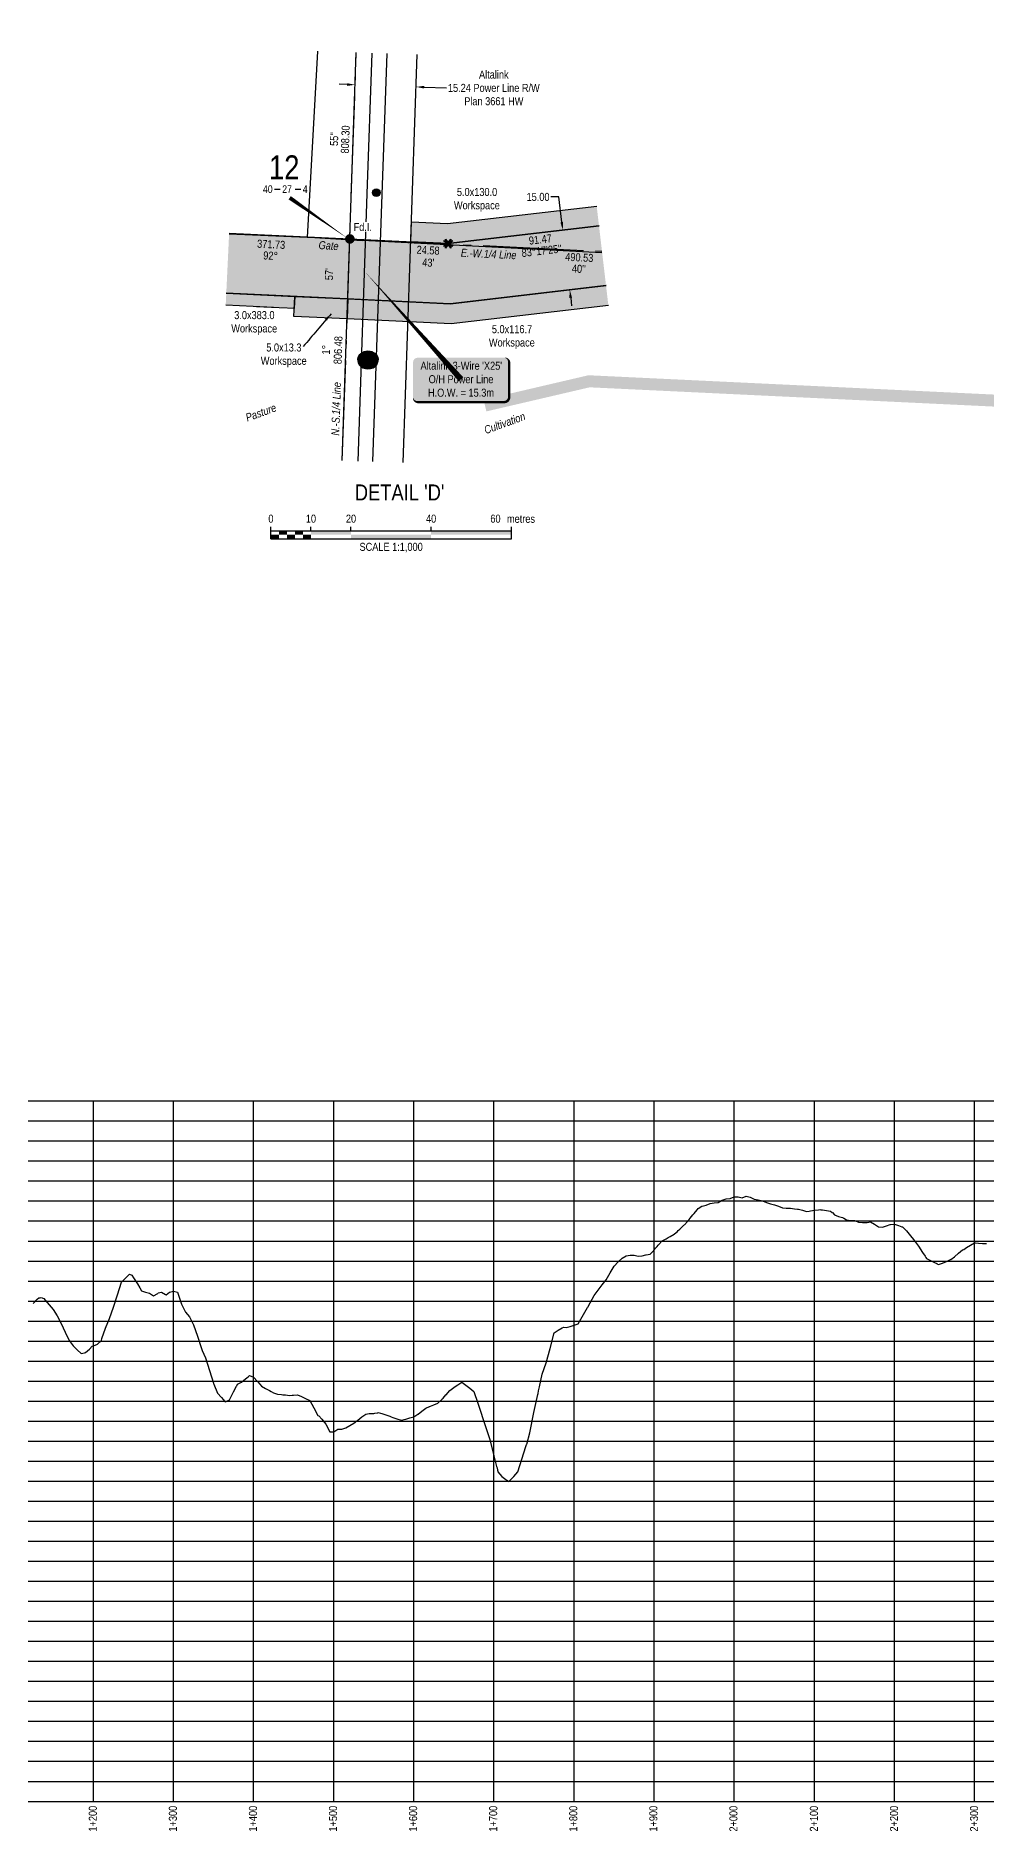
# Model space of a CAD drawing. Extents: x 309252 to 321570, y 5809412 to 5814891.
# Drawn here: x 315866 to 317052, y 5812245 to 5814487 of the extents above; entities that cross this region are included whole.
import ezdxf
from ezdxf.enums import TextEntityAlignment as Align

# ---------------------------------------------------------------- set-up
doc = ezdxf.new("R2010")
doc.units = 0
doc.header["$LTSCALE"] = 5
doc.header["$PDSIZE"] = 0.5
doc.linetypes.add('foc-QUARTERLINE', pattern=[33, 25, -3, 2, -3])
doc.layers.get('Defpoints').update_dxf_attribs({"color": 9})
for name, color, linetype in [('10', 1, 'Continuous'), ('9', 3, 'Continuous'), ('AS-FENCE', 48, 'foc-FENCE'), ('AS-POWER', 104, 'foc-POWER'), ('AS-POWER-EXISTING-PP', 72, 'Continuous'), ('AS-POWER-T', 104, 'Continuous'), ('DETAIL-T', 7, 'Continuous'), ('F-RW', 190, 'Continuous'), ('L-BD', 7, 'Continuous'), ('L-BD1', 253, 'Continuous'), ('L-MON', 1, 'Continuous'), ('L-QSEC', 8, 'foc-QUARTERLINE'), ('L-SECLBL', 7, 'Continuous'), ('P-CROSSINGS', 250, 'Continuous'), ('P-CROSSINGS-GRID', 8, 'Continuous'), ('P-PROPOSED', 10, 'Continuous'), ('P-PROPOSED-H', 21, 'Continuous'), ('P-TEMP-H', 41, 'Continuous'), ('P-TEMP_ACCESS ROAD', 46, 'Continuous'), ('P-TXT', 4, 'Continuous')]:
    doc.layers.add(name, color=color, linetype=linetype)
for name, color, linetype, lineweight in [('AS-GENERAL', 48, 'Continuous', 18), ('P-TEMP-T', 46, 'Continuous', 18), ('T-TEXT', 48, 'Continuous', 18)]:
    doc.layers.add(name, color=color, linetype=linetype, lineweight=lineweight)
doc.styles.add('80', font='ARIALN.TTF', dxfattribs={"height": 10})
doc.styles.add('80CG', font='ARIALN.TTF', dxfattribs={"height": 10})
doc.styles.add('80L', font='ARIALN.TTF', dxfattribs={"height": 10})
doc.styles.add('80LS', font='ARIALNI.TTF', dxfattribs={"height": 10})
doc.styles.add('Crossing', font='ARIALN.TTF', dxfattribs={"height": 10})
doc.styles.add('foc-LtypeFont', font='ARIALN.TTF', dxfattribs={"height": 7.35})
doc.styles.add('SIMPLEX', font='ARIALN.TTF')
doc.linetypes.add('foc-FENCE', pattern='A,10,-1,["X",foc-LtypeFont,S=0.2,R=0,X=-0.625,Y=-0.75],-1.24', length=12.24)
doc.linetypes.add('foc-POWER', pattern='A,6,-1,["P",foc-LtypeFont,S=0.2,R=0,X=-0.625,Y=-0.75],-1.24,4', length=12.24)
doc.dimstyles.new('Compass 5 000', dxfattribs={"dimscale": 5, "dimtxt": 9, "dimasz": 2, "dimexe": 0.2, "dimexo": 0.0625, "dimgap": 0.5, "dimtad": 0, "dimtih": 1, "dimtoh": 1, "dimzin": 0, "dimdsep": 46, "dimtxsty": '80CG', "dimcen": 0.1, "dimse1": 1, "dimse2": 1, "dimclrd": 256, "dimclrt": 256, "dimaunit": 1, "dimadec": 4, "dimazin": 0, "dimtfac": 0.06, "dimtofl": 0, "dimtmove": 0, "dimatfit": 1, "dimfxl": 0.2, "dimtolj": 1, "dimtzin": 0, "dimlwd": -1, "dimarcsym": 0})

# ---------------------------------------------------------------- blocks, each defined once
blk = doc.blocks.new('L-SECLBL')
at = {"layer": '9', "color": 7}
for p, q in [((-5.1, -27.8), (-12.3, -27.8)), ((20.7, -27.8), (13.5, -27.8))]:
    blk.add_line(p, q, dxfattribs=at)
at = {"layer": '10', "color": 2, "style": 'SIMPLEX'}
blk.add_attdef('SEC', text='', height=30, dxfattribs=at).set_placement((0, 0), align=Align.MIDDLE)
at = {"layer": '10', "color": 5, "style": '80L'}
blk.add_attdef('TWP', text='', height=9.5, dxfattribs=at).set_placement((-14.4, -27.4), align=Align.MIDDLE_RIGHT)
blk.add_attdef('RGE', text='', height=9.5, dxfattribs=at).set_placement((3.6, -27.4), align=Align.MIDDLE_CENTER)
blk.add_attdef('MER', text='', height=9.5, dxfattribs=at).set_placement((23.2, -27.4), align=Align.MIDDLE_LEFT)
blk = doc.blocks.new('POWERPOLE')
h = blk.add_hatch(color=255)
edge = h.paths.add_edge_path()
edge.add_arc((0, 0), 0.96, 0, 360)
at = {"linetype": 'Continuous'}
for p, q in [((0.68, -0.68), (-0.68, 0.68)), ((-0.68, -0.68), (0.68, 0.68))]:
    blk.add_line(p, q, dxfattribs=at)
blk.add_circle((0, 0), 0.96, dxfattribs=at)
blk = doc.blocks.new('fdia')
at = {"color": 255, "const_width": 1}
blk.add_lwpolyline([(-0.5, 0, 1), (0.5, 0, 1)], format="xyb", close=True, dxfattribs=at)
blk = doc.blocks.new('Fdiaa')
blk.add_blockref('fdia', (0, 0))
blk = doc.blocks.new('fdib')
at = {"color": 1, "const_width": 1.6}
blk.add_lwpolyline([(-0.4, 0, 1), (0.4, 0, 1)], format="xyb", close=True, dxfattribs=at)
at = {"color": 1}
blk.add_circle((0, 0), 0.8, dxfattribs=at)
blk = doc.blocks.new('Fdibb')
blk.add_blockref('fdib', (0, 0))
blk = doc.blocks.new('fdicc')
for name in ['Fdibb', 'Fdiaa']:
    blk.add_blockref(name, (0, 0))
blk = doc.blocks.new('FDI')
blk.add_blockref('fdicc', (0, 0))
blk = doc.blocks.new('*D460')
at = {"layer": 'Defpoints', "color": 0, "transparency": 16777216}
for p in [(316264.9, 5814427.2), (316341, 5814424.5), (316341, 5814423.6)]:
    blk.add_point(p, dxfattribs=at)
at = {"layer": 'F-RW', "transparency": 16777216}
for p, q in [((316254.8, 5814426.5), (316244.8, 5814426.9)), ((316351, 5814423.2), (316378.8, 5814422.3))]:
    blk.add_line(p, q, dxfattribs=at)
for points in [[(316254.9, 5814428.2), (316254.8, 5814424.9), (316264.8, 5814426.2)], [(316351, 5814424.9), (316350.9, 5814421.6), (316341, 5814423.6)]]:
    blk.add_solid(points, dxfattribs=at)
at = {"layer": 'F-RW', "transparency": 16777216, "insert": (316437.9, 5814422.3), "char_height": 10, "attachment_point": 5, "style": '80CG'}
blk.add_mtext('\\A1;Altalink\\P15.24 Power Line R/W\\PPlan 3661 HW', dxfattribs=at)
blk = doc.blocks.new('*U461')
h = blk.add_hatch(color=255)
edge = h.paths.add_edge_path()
edge.add_line((-54, -28.5), (54, -28.5))
edge.add_arc((54, -22.5), 6, 270, 360)
edge.add_line((60, -22.5), (60, 21))
edge.add_arc((54, 21), 6, 0, 90)
edge.add_line((54, 27), (-54, 27))
edge.add_arc((-54, 21), 6, 90, 180)
edge.add_line((-60, 21), (-60, -22.5))
edge.add_arc((-54, -22.5), 6, 180, 270)
at = {"color": 104, "flags": 128}
blk.add_lwpolyline([(-120.5, 135, 0, 7.5, 0), (0, 0, 0, 0, 0)], format="xyseb", dxfattribs=at)
blk.add_lwpolyline([(-54, -28.5, 3, 3, 0), (54, -28.5, 3, 3, 0.414214), (60, -22.5, 3, 3, 0), (60, 21, 3, 0, 0.414214), (54, 27, 0, 0, 0), (-54, 27, 0, 0, 0.414214), (-60, 21, 0, 0, 0), (-60, -22.5, 0, 3, 0.414214)], format="xyseb", close=True, dxfattribs=at)
at = {"color": 104, "style": '80'}
blk.add_attdef('ENTER_TEXT_001', (-26.8, -4.9), '', height=10, dxfattribs=at)
blk = doc.blocks.new('*U325')
at = {"color": 0}
for p, q in [((-150, 0), (-150, 15)), ((-150, 10), (150.2, 10)), ((-150, 0), (150.2, 0)), ((-100, 10), (-100, 15)), ((-50, 10), (-50, 15)), ((50, 10), (50, 15)), ((150.2, 0), (150.2, 15))]:
    blk.add_line(p, q, dxfattribs=at)
for points in [[(-150, 5), (-140, 5), (-150, 0), (-140, 0)], [(-140, 10), (-130, 10), (-140, 5), (-130, 5)], [(-130, 5), (-120, 5), (-130, 0), (-120, 0)], [(-120, 10), (-110, 10), (-120, 5), (-110, 5)], [(-110, 5), (-100, 5), (-110, 0), (-100, 0)], [(-100, 10), (-50, 10), (-100, 5), (-50, 5)], [(-50, 5), (50, 5), (-50, 0), (50, 0)], [(50, 10), (150.2, 10), (50, 5), (150.2, 5)]]:
    blk.add_solid(points, dxfattribs=at)
at = {"color": 0, "style": '80'}
blk.add_text('metres', height=10, dxfattribs=at).set_placement((162.2, 20), align=Align.CENTER)
at = {"color": 0, "char_height": 10, "style": '80'}
for s, insert, attachment_point in [('0', (-150, 30.2), 2), ('10', (-100, 30.2), 2), ('20', (-50, 30.2), 2), ('40', (50, 30.2), 2), ('60', (136.7, 30.2), 3), ('SCALE 1:1,000', (0.1, -5), 2)]:
    blk.add_mtext(s, dxfattribs=dict(at, insert=insert, attachment_point=attachment_point))
blk = doc.blocks.new('TEMP')
h = blk.add_hatch(color=255)
h.dxf.hatch_style = 1
h.paths.add_polyline_path([(0, 0.25), (-0.67, 1.15), (-0.67, 0.67), (-1.15, 0.67), (-0.25, 0), (-1.15, -0.67), (-0.67, -0.67), (-0.67, -1.15), (0, -0.25), (0.67, -1.15), (0.67, -0.67), (1.15, -0.67), (0.25, 0), (1.15, 0.67), (0.67, 0.67), (0.67, 1.15)])
h.paths.add_polyline_path([(0.57, 0.85), (0.57, 0.57), (0.85, 0.57), (0.08, 0), (0.85, -0.57), (0.57, -0.57), (0.57, -0.85), (0, -0.08), (-0.57, -0.85), (-0.57, -0.57), (-0.85, -0.57), (-0.08, 0), (-0.85, 0.57), (-0.57, 0.57), (-0.57, 0.85), (0, 0.08)], flags=16)
h = blk.add_hatch(color=1)
h.dxf.hatch_style = 1
h.paths.add_polyline_path([(0, 0.08), (-0.57, 0.85), (-0.57, 0.57), (-0.85, 0.57), (-0.08, 0), (-0.85, -0.57), (-0.57, -0.57), (-0.57, -0.85), (0, -0.08), (0.57, -0.85), (0.57, -0.57), (0.85, -0.57), (0.08, 0), (0.85, 0.57), (0.57, 0.57), (0.57, 0.85)])
at = {"color": 1}
for p, q in [((-0.08, 0), (0.08, 0)), ((0, 0.08), (0, -0.08))]:
    blk.add_line(p, q, dxfattribs=at)
at = {"color": 255, "flags": 128}
blk.add_lwpolyline([(-0.25, 0), (-1.15, 0.67), (-0.67, 0.67), (-0.67, 1.15), (0, 0.25), (0.67, 1.15), (0.67, 0.67), (1.15, 0.67), (0.25, 0), (1.15, -0.67), (0.67, -0.67), (0.67, -1.15), (0, -0.25), (-0.67, -1.15), (-0.67, -0.67), (-1.15, -0.67)], close=True, dxfattribs=at)
at = {"color": 1, "flags": 128}
blk.add_lwpolyline([(-0.08, 0), (-0.85, 0.57), (-0.57, 0.57), (-0.57, 0.85), (0, 0.08), (0.57, 0.85), (0.57, 0.57), (0.85, 0.57), (0.08, 0), (0.85, -0.57), (0.57, -0.57), (0.57, -0.85), (0, -0.08), (-0.57, -0.85), (-0.57, -0.57), (-0.85, -0.57)], close=True, dxfattribs=at)
blk = doc.blocks.new('*D494')
at = {"layer": 'Defpoints', "color": 0, "transparency": 16777216}
for p in [(316501.7, 5814242), (316523.9, 5814244.6), (316510.5, 5814167.5)]:
    blk.add_point(p, dxfattribs=at)
at = {"layer": 'P-TXT', "transparency": 16777216}
for p, q in [((316519.1, 5814286.1), (316509.1, 5814286.1)), ((316522.8, 5814254.6), (316519.1, 5814286.1)), ((316533.9, 5814160.2), (316535, 5814150.3))]:
    blk.add_line(p, q, dxfattribs=at)
for points in [[(316524.4, 5814254.8), (316521.1, 5814254.4), (316523.9, 5814244.6)], [(316535.5, 5814160.4), (316532.2, 5814160), (316532.7, 5814170.2)]]:
    blk.add_solid(points, dxfattribs=at)
at = {"layer": 'P-TXT', "transparency": 16777216, "insert": (316493.1, 5814286.1), "char_height": 10, "attachment_point": 5, "style": '80CG'}
blk.add_mtext('\\A1;15.00', dxfattribs=at)
blk = doc.blocks.new('xing2')
h = blk.add_hatch(color=50)
h.dxf.hatch_style = 1
edge = h.paths.add_edge_path()
edge.add_ellipse((0, 0), major_axis=(-12.5, 0), ratio=0.816297, start_angle=0, end_angle=360)
h = blk.add_hatch(color=250)
h.dxf.hatch_style = 1
edge = h.paths.add_edge_path()
edge.add_ellipse((0, -2), major_axis=(-12.5, 0), ratio=0.816297, start_angle=0, end_angle=180)
edge.add_line((12.5, -2), (12.5, 0))
edge.add_ellipse((0, 0), major_axis=(-12.5, 0), ratio=0.816297, start_angle=0, end_angle=180, ccw=False)
edge.add_line((-12.5, 0), (-12.5, -2))
at = {"color": 250}
blk.add_ellipse((0, 0), major_axis=(-12.5, 0), ratio=0.816297, dxfattribs=at)
blk.add_ellipse((0, -2), major_axis=(-12.5, 0), ratio=0.816297, start_param=0, end_param=3.141593, dxfattribs=at)
at = {"color": 250, "style": 'Crossing'}
blk.add_attdef('CROSSING', text='', height=9, dxfattribs=at).set_placement((0.1, 0), align=Align.MIDDLE_CENTER)
at = {"color": 250, "style": 'Crossing', "flags": 1}
for tag, p in [('DESCRIPTION', (0.1, -25.8)), ('OWNER', (0.1, -12.5)), ('LOCATION', (0.1, -39.3)), ('DWG_REF', (0.1, -52.8))]:
    blk.add_attdef(tag, text='', height=9, dxfattribs=at).set_placement(p, align=Align.MIDDLE_CENTER)

msp = doc.modelspace()

# ---------------------------------------------------------------- hatches: boundary and pattern name
at = {"layer": 'P-PROPOSED-H'}
h = msp.add_hatch(color=256, dxfattribs=at)
h.dxf.hatch_style = 1
h.paths.add_polyline_path([(316577.962, 5814175.482), (316569.199, 5814249.962), (316380.837, 5814227.8), (316258.205, 5814233.642), (316107.546, 5814240.823), (316103.976, 5814165.914), (316254.635, 5814158.734), (316383.452, 5814152.598)])
at = {"layer": 'P-TEMP-H'}
h = msp.add_hatch(color=256, dxfattribs=at)
h.dxf.hatch_style = 1
h.paths.add_polyline_path([(316569.199, 5814249.962), (316566.278, 5814274.788), (316380.212, 5814252.897), (316335.287, 5814255.038), (316334.43, 5814230.052), (316381.084, 5814227.829)])
h = msp.add_hatch(color=256, dxfattribs=at)
h.dxf.hatch_style = 1
h.paths.add_polyline_path([(316188.693, 5814146.903), (316103.265, 5814150.973), (316103.979, 5814165.955), (316189.407, 5814161.884), (316188.693, 5814146.903)])
h = msp.add_hatch(color=256, dxfattribs=at)
h.dxf.hatch_style = 1
h.paths.add_polyline_path([(316188.217, 5814136.915), (316189.404, 5814161.884), (316255.744, 5814158.723), (316254.887, 5814133.738)])
h = msp.add_hatch(color=256, dxfattribs=at)
h.dxf.hatch_style = 1
h.paths.add_polyline_path([(316580.883, 5814150.656), (316577.962, 5814175.482), (316383.698, 5814152.627), (316255.744, 5814158.723), (316254.887, 5814133.738), (316384.57, 5814127.559)])
h = msp.add_hatch(color=256, dxfattribs=at)
h.dxf.hatch_style = 1
h.paths.add_polyline_path([(318335.937, 5813963.55), (316557.43, 5814048.292), (316428.612, 5814018.196), (316425.199, 5814032.801), (316556.055, 5814063.373), (318336.651, 5813978.532)])
h.paths.add_polyline_path([(315695.01, 5813979.27), (315697.389, 5814029.209), (315584.862, 5814034.571), (315438.989, 5814087.286), (315427.83, 5814038.159), (315574.956, 5813984.991)])

# ---------------------------------------------------------------- linework, layer by layer
at = {"color": 3, "flags": 128}
msp.add_lwpolyline([(315863.058, 5812903.949), (315867.786, 5812909.028), (315868.058, 5812909.321), (315870.206, 5812910.923), (315871.54, 5812911.053), (315873.058, 5812911.201), (315876.15, 5812910.217), (315878.058, 5812907.962), (315883.058, 5812902.053), (315888.058, 5812896.178), (315893.058, 5812888.3), (315898.058, 5812878.85), (315903.058, 5812867.804), (315908.058, 5812857.702), (315913.058, 5812850.889), (315918.058, 5812846.039), (315923.058, 5812841.356), (315926.885, 5812842.151), (315928.058, 5812842.394), (315933.058, 5812846.54), (315933.206, 5812846.671), (315936.691, 5812850.455), (315938.058, 5812851.027), (315943.058, 5812853.116), (315948.058, 5812857.698), (315948.734, 5812859.867), (315953.058, 5812872.968), (315958.058, 5812885.071), (315963.058, 5812899.257), (315968.058, 5812914.721), (315973.058, 5812930.372), (315978.058, 5812935.425), (315983.058, 5812940.527), (315985.984, 5812939.058), (315988.058, 5812935.99), (315993.058, 5812928.182), (315996.207, 5812923.252), (315998.058, 5812919.787), (316001.842, 5812918.184), (316003.058, 5812917.874), (316008.058, 5812916.601), (316013.058, 5812913.279), (316018.424, 5812916.371), (316019.105, 5812916.991), (316023.058, 5812917.745), (316028.058, 5812915.206), (316028.955, 5812914.751), (316033.058, 5812918.001), (316038.058, 5812919.31), (316039.801, 5812918.889), (316043.058, 5812918.103), (316048.058, 5812902.994), (316053.058, 5812892.903), (316058.058, 5812887.311), (316063.058, 5812877.232), (316068.058, 5812862.903), (316073.058, 5812847.593), (316073.852, 5812845.164), (316078.058, 5812835.759), (316083.058, 5812820.013), (316087.924, 5812804.138), (316088.058, 5812803.7), (316088.27, 5812803.008), (316093.058, 5812791.692), (316098.058, 5812786.225), (316102.364, 5812781.518), (316102.689, 5812781.163), (316103.058, 5812780.759), (316108.058, 5812783.467), (316113.058, 5812793.219), (316116.808, 5812800.533), (316117.107, 5812801.116), (316118.058, 5812802.971), (316123.058, 5812805.521), (316128.058, 5812809.691), (316131.26, 5812812.361), (316131.526, 5812812.583), (316133.058, 5812813.862), (316138.058, 5812811.815), (316143.058, 5812806.19), (316145.72, 5812803.196), (316145.944, 5812802.944), (316148.058, 5812800.565), (316153.058, 5812797.565), (316158.058, 5812794.941), (316160.195, 5812793.819), (316163.058, 5812792.316), (316168.058, 5812790.302), (316173.058, 5812789.896), (316174.632, 5812789.768), (316178.058, 5812789.489), (316183.058, 5812789.008), (316186.169, 5812789.235), (316188.058, 5812789.373), (316193.058, 5812789.738), (316198.058, 5812787.598), (316203.058, 5812785.056), (316208.058, 5812782.513), (316213.058, 5812773.41), (316218.121, 5812763.996), (316219.41, 5812763.575), (316223.058, 5812759.204), (316228.058, 5812753.215), (316233.058, 5812743.274), (316238.058, 5812743.568), (316243.058, 5812746.603), (316248.058, 5812746.63), (316253.058, 5812748.551), (316258.058, 5812751.237), (316263.058, 5812754.252), (316266.75, 5812757.067), (316268.058, 5812758.114), (316273.058, 5812762.111), (316278.058, 5812765.504), (316282.231, 5812766.182), (316283.058, 5812766.234), (316288.058, 5812766.547), (316289.468, 5812766.635), (316293.058, 5812767.345), (316293.662, 5812767.56), (316296.398, 5812766.814), (316298.058, 5812766.254), (316303.058, 5812764.568), (316308.058, 5812762.854), (316309.87, 5812762.197), (316312.035, 5812761.411), (316313.058, 5812761.04), (316318.058, 5812759.226), (316323.058, 5812757.831), (316325.913, 5812758.851), (316327.672, 5812759.315), (316328.058, 5812759.418), (316333.058, 5812760.739), (316338.058, 5812762.061), (316341.855, 5812764.536), (316343.058, 5812765.432), (316343.309, 5812765.619), (316348.058, 5812769.154), (316353.058, 5812772.883), (316357.728, 5812775.039), (316358.058, 5812775.172), (316358.946, 5812775.528), (316363.058, 5812777.176), (316368.058, 5812779.18), (316373.058, 5812784.034), (316373.554, 5812784.578), (316374.583, 5812785.709), (316378.058, 5812789.529), (316378.366, 5812789.867), (316383.058, 5812795.025), (316388.058, 5812799.031), (316390.983, 5812800.888), (316393.058, 5812802.206), (316393.176, 5812802.281), (316398.058, 5812805.382), (316403.058, 5812801.873), (316408.058, 5812797.795), (316413.058, 5812793.717), (316418.058, 5812779.255), (316423.03, 5812764.064), (316423.058, 5812763.976), (316428.058, 5812748.697), (316433.058, 5812733.675), (316438.058, 5812713.615), (316438.075, 5812713.549), (316439.749, 5812706.831), (316441.406, 5812700.183), (316441.882, 5812698.274), (316442.592, 5812695.426), (316442.919, 5812694.113), (316443.058, 5812693.555), (316448.058, 5812687.648), (316453.058, 5812683.996), (316454.336, 5812683.063), (316454.483, 5812682.956), (316454.621, 5812682.855), (316454.752, 5812682.759), (316456.605, 5812681.406), (316458.058, 5812682.804), (316463.058, 5812687.613), (316468.058, 5812693.543), (316473.058, 5812709.093), (316478.058, 5812725.037), (316478.831, 5812727.502), (316479.005, 5812728.056), (316483.058, 5812741.995), (316488.058, 5812767.395), (316492.754, 5812789.912), (316493.058, 5812791.373), (316493.741, 5812794.647), (316494.772, 5812799.703), (316498.058, 5812815.33), (316503.058, 5812829.641), (316508.058, 5812847.747), (316513.058, 5812867.143), (316518.058, 5812870.438), (316523.058, 5812873.256), (316525.427, 5812874.123), (316528.058, 5812873.798), (316533.058, 5812875.092), (316538.058, 5812876.587), (316543.058, 5812878.2), (316548.058, 5812887.041), (316553.058, 5812895.902), (316554.716, 5812898.774), (316555.054, 5812899.359), (316558.058, 5812904.564), (316563.058, 5812913.918), (316568.058, 5812920.432), (316573.058, 5812926.946), (316578.058, 5812933.514), (316583.058, 5812941.909), (316588.058, 5812950.545), (316593.058, 5812955.994), (316598.058, 5812960.192), (316603.058, 5812963.355), (316608.058, 5812964.15), (316613.058, 5812964.209), (316618.058, 5812962.858), (316623.058, 5812963.237), (316627.66, 5812964.377), (316628.058, 5812964.476), (316633.058, 5812965.564), (316637.536, 5812970.056), (316638.383, 5812971.362), (316639.816, 5812972.918), (316641.634, 5812974.893), (316643.058, 5812976.44), (316643.582, 5812977.009), (316648.058, 5812981.871), (316653.058, 5812984.662), (316655.595, 5812986.107), (316658.058, 5812987.511), (316663.058, 5812990.421), (316663.507, 5812990.739), (316666.567, 5812993.431), (316668.058, 5812994.866), (316669.884, 5812996.623), (316673.058, 5812999.678), (316673.49, 5813000.093), (316677.426, 5813003.88), (316678.058, 5813004.489), (316681.737, 5813008.605), (316683.058, 5813010.212), (316686.482, 5813014.376), (316688.058, 5813016.293), (316691.729, 5813020.799), (316693.058, 5813022.637), (316697.561, 5813025.312), (316698.058, 5813025.435), (316703.058, 5813026.668), (316708.058, 5813028.498), (316713.058, 5813029.504), (316718.058, 5813029.919), (316723.058, 5813033.009), (316728.058, 5813034.694), (316733.058, 5813035.084), (316738.058, 5813036.979), (316743.058, 5813036.868), (316748.058, 5813035.803), (316753.058, 5813037.842), (316758.058, 5813036.677), (316763.058, 5813034.152), (316768.058, 5813033.47), (316773.058, 5813031.96), (316778.058, 5813030.112), (316783.058, 5813028.471), (316788.058, 5813026.933), (316793.058, 5813025.37), (316798.058, 5813023.378), (316802.652, 5813022.979), (316803.058, 5813022.986), (316808.058, 5813022.875), (316813.058, 5813022.122), (316816.945, 5813021.612), (316817.113, 5813021.591), (316818.058, 5813021.474), (316823.058, 5813020.476), (316828.058, 5813018.748), (316831.415, 5813018.933), (316831.574, 5813018.972), (316833.058, 5813019.332), (316838.058, 5813020.291), (316843.058, 5813020.95), (316845.886, 5813020.987), (316846.035, 5813020.978), (316848.058, 5813020.866), (316853.058, 5813020.154), (316858.058, 5813019.114), (316860.358, 5813017.542), (316860.496, 5813017.398), (316863.058, 5813014.707), (316868.058, 5813012.352), (316873.058, 5813011.33), (316874.831, 5813010.559), (316874.957, 5813010.469), (316878.058, 5813008.26), (316883.058, 5813007.466), (316888.058, 5813007.37), (316889.304, 5813007.188), (316889.417, 5813007.128), (316893.058, 5813005.209), (316898.058, 5813005.041), (316903.058, 5813005.108), (316903.778, 5813005.118), (316903.878, 5813005.119), (316908.058, 5813005.887), (316913.058, 5813002.799), (316918.058, 5812999.711), (316918.253, 5812999.591), (316918.339, 5812999.537), (316923.058, 5812999.126), (316928.058, 5813000.79), (316932.728, 5813002.344), (316932.8, 5813002.368), (316933.058, 5813002.454), (316938.058, 5813002.699), (316943.058, 5813001.073), (316947.205, 5812999.725), (316947.261, 5812999.706), (316948.058, 5812999.447), (316953.058, 5812994.593), (316958.058, 5812988.233), (316961.683, 5812983.622), (316961.722, 5812983.573), (316963.058, 5812981.873), (316968.058, 5812975.327), (316973.058, 5812967.675), (316976.163, 5812962.924), (316976.183, 5812962.893), (316977.168, 5812961.386), (316978.058, 5812960.023), (316983.058, 5812957.647), (316988.058, 5812955.001), (316990.66, 5812953.624), (316990.913, 5812953.49), (316993.058, 5812952.354), (316998.058, 5812954.008), (317003.058, 5812956.294), (317008.058, 5812958.58), (317008.201, 5812958.646), (317013.058, 5812962.224), (317018.058, 5812966.454), (317023.058, 5812970.798), (317024.358, 5812971.337), (317028.058, 5812973.59), (317033.058, 5812976.634), (317038.058, 5812979.478), (317039.218, 5812979.362), (317043.058, 5812979.133), (317048.058, 5812978.836), (317052.931, 5812978.743)], dxfattribs=at)
at = {"layer": 'AS-FENCE', "flags": 128}
for points in [[(316217.822, 5814468.198), (316204.88, 5814235.622)], [(316217.93, 5814235.142), (316204.88, 5814235.622), (316107.494, 5814239.716)], [(316572.842, 5814216.483), (316273.92, 5814231.592)]]:
    msp.add_lwpolyline(points, dxfattribs=at)
at = {"layer": 'AS-GENERAL', "const_width": 1.5, "flags": 128}
msp.add_lwpolyline([(316273.92, 5814231.592), (316217.93, 5814235.142)], dxfattribs=at)
at = {"layer": 'AS-POWER', "flags": 128}
for points in [[(316268.504, 5813956.251), (316279.815, 5814289.882), (316286.03, 5814465.856)], [(316287.044, 5813955.614), (316298.5, 5814289.357), (316304.656, 5814465.216)]]:
    msp.add_lwpolyline(points, dxfattribs=at)
at = {"layer": 'F-RW'}
for p, q in [((316248.702, 5813956.931), (316266.203, 5814466.537)), ((316324.85, 5813954.316), (316342.351, 5814463.922))]:
    msp.add_line(p, q, dxfattribs=at)
at = {"layer": 'L-QSEC'}
msp.add_line((316248.702, 5813956.931), (316266.203, 5814466.537), dxfattribs=at)
at = {"layer": 'L-QSEC', "flags": 128}
for points in [[(316107.527, 5814240.425), (316259.975, 5814233.137)], [(316259.975, 5814233.137), (316572.927, 5814218.273)]]:
    msp.add_lwpolyline(points, dxfattribs=at)
at = {"layer": 'L-SECLBL', "flags": 128}
msp.add_lwpolyline([(316256.559, 5814233.541, 0, 5, 0), (316183.144, 5814285.111, 0, 0, 0)], format="xyseb", dxfattribs=at)
at = {"layer": 'P-CROSSINGS-GRID', "color": 8}
for p, q in [((314738.058, 5813156.829), (321538.058, 5813156.829)), ((315938.058, 5812281.829), (315938.058, 5813156.829)), ((316038.058, 5812281.829), (316038.058, 5813156.829)), ((316138.058, 5812281.829), (316138.058, 5813156.829)), ((316238.058, 5812281.829), (316238.058, 5813156.829)), ((316338.058, 5812281.829), (316338.058, 5813156.829)), ((316438.058, 5812281.829), (316438.058, 5813156.829)), ((316538.058, 5812281.829), (316538.058, 5813156.829)), ((316638.058, 5812281.829), (316638.058, 5813156.829)), ((316738.058, 5812281.829), (316738.058, 5813156.829)), ((316838.058, 5812281.829), (316838.058, 5813156.829)), ((316938.058, 5812281.829), (316938.058, 5813156.829)), ((317038.058, 5812281.829), (317038.058, 5813156.829)), ((314738.058, 5813131.829), (321538.058, 5813131.829)), ((314738.058, 5813106.829), (321538.058, 5813106.829)), ((314738.058, 5813081.829), (321538.058, 5813081.829)), ((314738.058, 5813056.829), (321538.058, 5813056.829)), ((314738.058, 5813031.829), (321538.058, 5813031.829)), ((314738.058, 5813006.829), (321538.058, 5813006.829)), ((314738.058, 5812981.829), (321538.058, 5812981.829)), ((314738.058, 5812956.829), (321538.058, 5812956.829)), ((314738.058, 5812931.829), (321538.058, 5812931.829)), ((314738.058, 5812906.829), (321538.058, 5812906.829)), ((314738.058, 5812881.829), (321538.058, 5812881.829)), ((314738.058, 5812856.829), (321538.058, 5812856.829)), ((314738.058, 5812831.829), (321538.058, 5812831.829)), ((314738.058, 5812806.829), (321538.058, 5812806.829)), ((314738.058, 5812781.829), (321538.058, 5812781.829)), ((314738.058, 5812756.829), (321538.058, 5812756.829)), ((314738.058, 5812731.829), (321538.058, 5812731.829)), ((314738.058, 5812706.829), (321538.058, 5812706.829)), ((314738.058, 5812681.829), (321538.058, 5812681.829)), ((314738.058, 5812656.829), (321538.058, 5812656.829)), ((314738.058, 5812631.829), (321538.058, 5812631.829)), ((314738.058, 5812606.829), (321538.058, 5812606.829)), ((314738.058, 5812581.829), (321538.058, 5812581.829)), ((314738.058, 5812556.829), (321538.058, 5812556.829)), ((314738.058, 5812531.829), (321538.058, 5812531.829)), ((314738.058, 5812506.829), (321538.058, 5812506.829)), ((314738.058, 5812481.829), (321538.058, 5812481.829)), ((314738.058, 5812456.829), (321538.058, 5812456.829)), ((314738.058, 5812431.829), (321538.058, 5812431.829)), ((314738.058, 5812406.829), (321538.058, 5812406.829)), ((314738.058, 5812381.829), (321538.058, 5812381.829)), ((314738.058, 5812356.829), (321538.058, 5812356.829)), ((314738.058, 5812331.829), (321538.058, 5812331.829)), ((314738.058, 5812306.829), (321538.058, 5812306.829)), ((314738.058, 5812281.829), (321538.058, 5812281.829))]:
    msp.add_line(p, q, dxfattribs=at)
at = {"layer": 'P-TEMP_ACCESS ROAD'}
msp.add_lwpolyline([(316188.217, 5814136.915), (316189.404, 5814161.884), (316255.744, 5814158.723), (316254.887, 5814133.738), (316188.217, 5814136.915)], dxfattribs=at)

# ---------------------------------------------------------------- block references
at = {"layer": 'AS-POWER-EXISTING-PP', "xscale": 4.999542700000031, "yscale": 4.999542700000031, "zscale": 4.999542700000031}
msp.add_blockref('POWERPOLE', (316291.208, 5814291.336), dxfattribs=at)
at = {"layer": 'L-MON', "color": 3, "xscale": 4.999542700000003, "yscale": 4.999542700000003, "zscale": 4.999542700000003}
msp.add_blockref('TEMP', (316380.837, 5814227.8), dxfattribs=at)
at = {"layer": 'L-SECLBL'}
msp.add_blockref('L-SECLBL', (316176.256, 5814323.298), dxfattribs=at).add_auto_attribs({'SEC': '12', 'TWP': '40', 'RGE': '27', 'MER': '4'})
at = {"layer": 'L-SECLBL', "xscale": 0.99990854, "yscale": 0.99990854, "zscale": 0.99990854}
msp.add_blockref('*U325', (316309.639, 5813859.031), dxfattribs=at)
at = {"layer": 'P-CROSSINGS'}
msp.add_blockref('xing2', (316280.859, 5814083.486), dxfattribs=at).add_auto_attribs({'CROSSING': 'X25'})

# ---------------------------------------------------------------- texts
at = {"style": '80'}
for s, p in [('1+200', (315937.352, 5812276.25)), ('1+300', (316037.3, 5812276.25)), ('1+400', (316137.249, 5812276.25)), ('1+500', (316237.197, 5812276.25)), ('1+600', (316337.146, 5812276.25)), ('1+700', (316437.094, 5812276.25)), ('1+800', (316537.042, 5812276.25)), ('1+900', (316636.991, 5812276.25)), ('2+000', (316736.939, 5812276.25)), ('2+100', (316837.404, 5812276.25)), ('2+200', (316937.352, 5812276.25)), ('2+300', (317037.3, 5812276.25))]:
    msp.add_text(s, height=9.9948, rotation=90, dxfattribs=at).set_placement(p, align=Align.MIDDLE_RIGHT)
at = {"layer": 'DETAIL-T', "color": 3, "insert": (316320.298, 5813916.974), "char_height": 19.9982, "width": 223.83755, "attachment_point": 5, "style": '80CG'}
msp.add_mtext("DETAIL 'D'", dxfattribs=at)
at = {"layer": 'L-BD', "style": '80L'}
for s, rotation, p in [("55''", 88.0331, (316238.728, 5814358.412)), ('808.30', 88.0331, (316252.469, 5814357.941)), ('371.73', 357.2839, (316160.008, 5814227.003)), ('92°', 357.2839, (316159.333, 5814212.77)), ('24.58', 357.2839, (316355.906, 5814219.588)), ("43'", 357.2839, (316356.065, 5814204.151)), ('490.53', 357.2839, (316544.619, 5814210.633)), ("57'", 88.0331, (316232.32, 5814189.63)), ("40''", 357.2839, (316543.943, 5814196.401)), ('1°', 88.0331, (316228.44, 5814095.256)), ('806.48', 88.0331, (316243.43, 5814094.741))]:
    msp.add_text(s, height=9.9991, rotation=rotation, dxfattribs=at).set_placement(p, align=Align.MIDDLE)
at = {"layer": 'L-BD1', "insert": (316470.05, 5814235.054), "char_height": 9.99909, "width": 49.93172, "attachment_point": 1, "rotation": 6.7102, "line_spacing_factor": 0.855, "style": '80L', "bg_fill": 1, "box_fill_scale": 1.15, "bg_fill_color": 21, "bg_fill_transparency": 0}
msp.add_mtext("\\pi11.134;91.47\\P\\pi0.27849;83°17'25'' ", dxfattribs=at)
at = {"layer": 'L-QSEC', "char_height": 9.99909, "attachment_point": 1, "style": '80L'}
for s, width, insert, rotation in [('{\\fArial Narrow|b0|i1|c0|p34;E.-W.1/4 Line}', 69.22005, (316397.059, 5814221.583), 357.280691), ('\\pi0.32928;{\\fArial Narrow|b0|i1|c0|p34;N.-S.1/4 Line}', 66.67572, (316234.928, 5813987.908), 88.033118)]:
    msp.add_mtext_dynamic_manual_height_columns(s, width=width, gutter_width=50, heights=[0], dxfattribs=dict(at, insert=insert, rotation=rotation))
at = {"layer": 'T-TEXT', "style": '80LS'}
for s, height, p in [('Pasture', 9.9991, (316147.187, 5814016.765)), ('Cultivation', 9.99909, (316451.435, 5814003.658))]:
    msp.add_text(s, height=height, rotation=20, dxfattribs=at).set_placement(p, align=Align.MIDDLE_CENTER)
at = {"layer": 'T-TEXT', "insert": (316219.628, 5814231.161), "char_height": 9.99909, "attachment_point": 1, "rotation": 356.372064, "style": '80L'}
msp.add_mtext_dynamic_manual_height_columns('{\\fArial Narrow|b0|i1|c0|p34;Gate}', width=24.65662, gutter_width=50, heights=[0], dxfattribs=at)

# ---------------------------------------------------------------- dimensions: what is measured, and where the dimension line sits
at = {"layer": 'F-RW'}
dim = msp.add_linear_dim(base=(316340.966, 5814423.592), p1=(316264.85, 5814427.161), p2=(316340.999, 5814424.55), angle=358.03548, text='Altalink\\P15.24 Power Line R/W\\PPlan 3661 HW', dimstyle='Compass 5 000', dxfattribs=at)
dim.commit()
dim.dimension.update_dxf_attribs({"geometry": '*D460', "text_midpoint": (316437.901, 5814422.296), "dimtype": 161})
at = {"layer": 'P-TXT', "color": 6}
dim = msp.add_linear_dim(base=(316523.948, 5814244.638), p1=(316510.504, 5814167.546), p2=(316501.741, 5814242.025), angle=96.710172, text='15.00', dimstyle='Compass 5 000', dxfattribs=at)
dim.commit()
dim.dimension.update_dxf_attribs({"geometry": '*D494', "text_midpoint": (316493.126, 5814286.15), "dimtype": 161})

# ---------------------------------------------------------------- next in the draw order: texts
at = {"layer": 'L-MON', "insert": (316261.822, 5814253.62), "char_height": 9.99909, "attachment_point": 1, "style": '80L', "bg_fill": 3, "box_fill_scale": 1.1, "bg_fill_color": 256, "bg_fill_transparency": 0}
msp.add_mtext_dynamic_manual_height_columns('\\pi1.0637;Fd.I.', width=22.04407, gutter_width=50, heights=[0], dxfattribs=at)
at = {"layer": 'P-TEMP-T', "char_height": 9.99909, "attachment_point": 1, "style": '80L', "bg_fill": 2}
for s, width, gutter_width, insert in [('\\pi3.8032;5.0x130.0\\P\\pi0.13364;Workspace', 56.90602, 250, (316388.009, 5814297.368)), ('\\pi3.8005;3.0x383.0\\P\\pi0.13104;Workspace', 56.90082, 50, (316110.098, 5814143.519)), ('\\pi3.7903;5.0x116.7\\P\\pi0.13104;Workspace', 56.90082, 250, (316431.643, 5814125.927))]:
    msp.add_mtext_dynamic_manual_height_columns(s, width=width, gutter_width=gutter_width, heights=[0], dxfattribs=dict(at, insert=insert))

# ---------------------------------------------------------------- next in the draw order: linework, layer by layer
at = {"layer": 'P-PROPOSED'}
for points in [[(316107.546, 5814240.823), (316258.205, 5814233.642), (316380.837, 5814227.8), (316569.199, 5814249.962)], [(316577.962, 5814175.482), (316383.452, 5814152.598), (316254.635, 5814158.734), (316103.976, 5814165.914)]]:
    msp.add_lwpolyline(points, dxfattribs=at)
at = {"layer": 'P-TEMP_ACCESS ROAD', "flags": 128}
msp.add_lwpolyline([(316569.199, 5814249.962), (316381.084, 5814227.829), (316334.43, 5814230.052), (316335.287, 5814255.038), (316380.212, 5814252.897), (316566.278, 5814274.788)], dxfattribs=at)
at = {"layer": 'P-TEMP_ACCESS ROAD'}
for points in [[(316103.979, 5814165.955), (316189.407, 5814161.884), (316188.693, 5814146.903), (316188.693, 5814146.903), (316103.265, 5814150.973)], [(316580.883, 5814150.656), (316384.57, 5814127.559), (316254.887, 5814133.738), (316255.744, 5814158.723), (316383.698, 5814152.627), (316577.962, 5814175.482)]]:
    msp.add_lwpolyline(points, dxfattribs=at)

# ---------------------------------------------------------------- next in the draw order: block references
at = {"layer": 'AS-POWER-T'}
ref = msp.add_blockref('*U461', (316397.006, 5814058.377), dxfattribs=dict(at, xscale=0.99990854, yscale=0.99990854, zscale=0.99990854))
ref.add_attrib('ENTER_TEXT_001', "Altalink 3-Wire 'X25'", (316346.393, 5814070.285), dxfattribs={"layer": '0', "color": 104, "height": 9.99909, "style": '80'})
ref.add_attrib('ENTER_TEXT_002', 'O/H Power Line', (316356.539, 5814053.442), dxfattribs={"layer": '0', "color": 104, "height": 9.99909, "style": '80'})
ref.add_attrib('ENTER_TEXT_003', 'H.O.W. = 15.3m', (316355.711, 5814036.6), dxfattribs={"layer": '0', "color": 104, "height": 9.99909, "style": '80'})
at = {"layer": 'L-MON', "xscale": 4.999542700000003, "yscale": 4.999542700000003, "zscale": 4.999542700000003}
msp.add_blockref('FDI', (316258.205, 5814233.642), dxfattribs=at)
msp.add_blockref('FDI', (316258.205, 5814233.642), dxfattribs=at)

# ---------------------------------------------------------------- next in the draw order: texts
at = {"layer": 'P-TEMP-T', "insert": (316146.92, 5814103.096), "char_height": 9.99909, "attachment_point": 1, "style": '80L', "bg_fill": 2}
msp.add_mtext_dynamic_manual_height_columns('\\pi6.9756;5.0x13.3\\P\\pi0.13104;Workspace', width=56.90082, gutter_width=50, heights=[0], dxfattribs=at)

# ---------------------------------------------------------------- next in the draw order: leaders
at = {"layer": 'P-TEMP-T', "path_type": 1}
msp.add_leader([(316234.856, 5814140.307), (316200.017, 5814099.311)], dimstyle='Compass 5 000', override={"dimgap": 0.5, "dimtad": 0}, dxfattribs=at)

doc.saveas('drawing.dxf')
